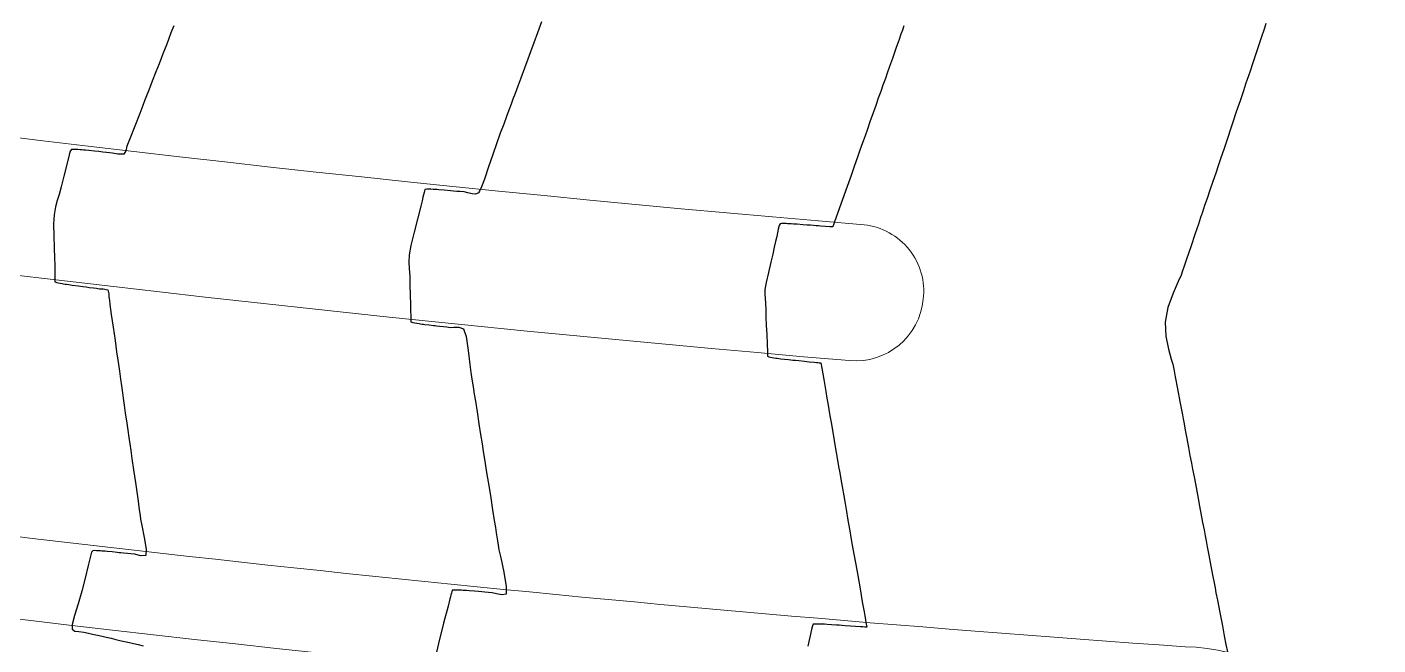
# Model space of a CAD drawing. Header units: millimetres. Extents: x 340454 to 342791, y 6993867 to 6995092.
# Drawn here: x 341395.31 to 341444.81, y 6994411.75 to 6994434.38 of the extents above; entities that cross this region are included whole.
import ezdxf

# ---------------------------------------------------------------- set-up
doc = ezdxf.new("R2010")
doc.units = ezdxf.units.MM
doc.header["$LTSCALE"] = 10
for name, color, linetype in [('T-HM-CURVA_INTERMEDIARIA', 45, 'Continuous'), ('T-HM-CURVA_MESTRA', 20, 'Continuous'), ('URB-Calçadas', 2, 'Continuous'), ('URB-Quadras', 3, 'Continuous')]:
    doc.layers.add(name, color=color, linetype=linetype)

msp = doc.modelspace()

# ---------------------------------------------------------------- linework, layer by layer
at = {"layer": 'T-HM-CURVA_INTERMEDIARIA', "color": 45, "linetype": 'Continuous', "lineweight": -3, "flags": 128}
for points, elevation in [([(341400.688, 6994434.423), (341400.589, 6994434.166), (341400.495, 6994433.924), (341400.407, 6994433.695), (341400.315, 6994433.457), (341400.242, 6994433.268), (341400.15, 6994433.03), (341400.039, 6994432.744), (341399.901, 6994432.392), (341399.773, 6994432.065), (341399.692, 6994431.856), (341399.623, 6994431.677), (341399.554, 6994431.499), (341399.444, 6994431.218), (341399.26, 6994430.746), (341399.078, 6994430.279), (341398.975, 6994430.017), (341398.933, 6994429.843), (341398.86, 6994429.721), (341398.642, 6994429.719), (341398.443, 6994429.764), (341398.332, 6994429.775), (341398.222, 6994429.787), (341398.097, 6994429.8), (341397.947, 6994429.815), (341397.782, 6994429.832), (341397.576, 6994429.854), (341397.461, 6994429.865), (341397.387, 6994429.873), (341397.327, 6994429.879), (341397.264, 6994429.884), (341397.176, 6994429.89), (341397.077, 6994429.895), (341397, 6994429.896), (341396.947, 6994429.894), (341396.901, 6994429.838), (341396.864, 6994429.694), (341396.777, 6994429.35), (341396.669, 6994428.922), (341396.569, 6994428.527), (341396.487, 6994428.241), (341396.416, 6994428.02), (341396.356, 6994427.797), (341396.308, 6994427.507), (341396.289, 6994427.164), (341396.291, 6994426.734), (341396.304, 6994426.293), (341396.32, 6994425.914), (341396.328, 6994425.671), (341396.331, 6994425.415), (341396.333, 6994425.2), (341396.334, 6994425.107), (341396.336, 6994425.049), (341396.41, 6994425.024), (341396.461, 6994425.012), (341396.525, 6994424.999), (341396.598, 6994424.985), (341396.654, 6994424.976), (341396.708, 6994424.967), (341396.762, 6994424.959), (341396.846, 6994424.947), (341396.968, 6994424.931), (341397.197, 6994424.9), (341397.361, 6994424.878), (341397.479, 6994424.862), (341397.597, 6994424.846), (341397.75, 6994424.826), (341397.858, 6994424.811), (341397.912, 6994424.804), (341397.966, 6994424.797), (341398.107, 6994424.795), (341398.275, 6994424.756), (341398.313, 6994424.606), (341398.312, 6994424.494), (341398.32, 6994424.441), (341398.331, 6994424.362), (341398.352, 6994424.216), (341398.402, 6994423.857), (341398.469, 6994423.383), (341398.539, 6994422.893), (341398.596, 6994422.486), (341398.65, 6994422.101), (341398.697, 6994421.772), (341398.737, 6994421.488), (341398.772, 6994421.238), (341398.809, 6994420.985), (341398.838, 6994420.784), (341398.875, 6994420.531), (341398.916, 6994420.243), (341398.955, 6994419.961), (341399.005, 6994419.61), (341399.044, 6994419.341), (341399.077, 6994419.112), (341399.112, 6994418.874), (341399.155, 6994418.576), (341399.215, 6994418.164), (341399.284, 6994417.693), (341399.344, 6994417.274), (341399.381, 6994417.021), (341399.414, 6994416.79), (341399.438, 6994416.621), (341399.457, 6994416.488), (341399.476, 6994416.355), (341399.524, 6994416.119), (341399.608, 6994415.687), (341399.675, 6994415.258), (341399.67, 6994415.03), (341399.472, 6994415.016), (341399.26, 6994415.071), (341399.117, 6994415.085), (341398.992, 6994415.098), (341398.855, 6994415.111), (341398.755, 6994415.121), (341398.686, 6994415.128), (341398.617, 6994415.135), (341398.434, 6994415.154), (341398.251, 6994415.172), (341398.177, 6994415.179), (341398.111, 6994415.185), (341398.059, 6994415.19), (341398.009, 6994415.194), (341397.917, 6994415.199), (341397.855, 6994415.202), (341397.777, 6994415.203), (341397.727, 6994415.201), (341397.68, 6994415.145), (341397.644, 6994415.006), (341397.557, 6994414.661), (341397.44, 6994414.2), (341397.318, 6994413.717), (341397.186, 6994413.255), (341397.055, 6994412.833), (341396.966, 6994412.504), (341396.963, 6994412.324), (341397.065, 6994412.255), (341397.214, 6994412.243), (341397.396, 6994412.223), (341397.561, 6994412.185), (341397.709, 6994412.15), (341397.894, 6994412.107), (341398.073, 6994412.066), (341398.215, 6994412.033), (341398.393, 6994411.992), (341398.571, 6994411.95), (341398.713, 6994411.918), (341398.892, 6994411.876), (341399.07, 6994411.835), (341399.212, 6994411.803), (341399.391, 6994411.761), (341399.569, 6994411.72)], 698), ([(341414.167, 6994434.571), (341414.016, 6994434.162), (341413.883, 6994433.8), (341413.759, 6994433.466), (341413.66, 6994433.201), (341413.537, 6994432.87), (341413.404, 6994432.511), (341413.296, 6994432.219), (341413.197, 6994431.95), (341413.116, 6994431.731), (341413.052, 6994431.557), (341412.971, 6994431.338), (341412.885, 6994431.107), (341412.779, 6994430.823), (341412.654, 6994430.487), (341412.51, 6994430.1), (341412.375, 6994429.711), (341412.228, 6994429.255), (341412.08, 6994428.813), (341411.97, 6994428.523), (341411.897, 6994428.371), (341411.855, 6994428.31), (341411.836, 6994428.293), (341411.804, 6994428.277), (341411.734, 6994428.26), (341411.619, 6994428.265), (341411.469, 6994428.301), (341411.328, 6994428.338), (341411.181, 6994428.351), (341411.057, 6994428.361), (341410.944, 6994428.371), (341410.831, 6994428.381), (341410.596, 6994428.402), (341410.407, 6994428.419), (341410.334, 6994428.425), (341410.268, 6994428.429), (341410.2, 6994428.434), (341410.109, 6994428.439), (341410.031, 6994428.441), (341409.967, 6994428.44), (341409.894, 6994428.433), (341409.875, 6994428.376), (341409.861, 6994428.315), (341409.843, 6994428.239), (341409.82, 6994428.144), (341409.79, 6994428.019), (341409.739, 6994427.821), (341409.627, 6994427.393), (341409.495, 6994426.866), (341409.379, 6994426.372), (341409.318, 6994426.041), (341409.305, 6994425.764), (341409.32, 6994425.541), (341409.337, 6994425.261), (341409.345, 6994424.942), (341409.355, 6994424.565), (341409.364, 6994424.224), (341409.37, 6994424.008), (341409.376, 6994423.765), (341409.379, 6994423.642), (341409.382, 6994423.585), (341409.445, 6994423.563), (341409.519, 6994423.546), (341409.596, 6994423.532), (341409.687, 6994423.517), (341409.736, 6994423.51), (341409.787, 6994423.503), (341409.84, 6994423.496), (341409.894, 6994423.489), (341410.051, 6994423.471), (341410.209, 6994423.452), (341410.264, 6994423.445), (341410.319, 6994423.439), (341410.426, 6994423.426), (341410.578, 6994423.408), (341410.697, 6994423.394), (341410.816, 6994423.38), (341410.95, 6994423.387), (341411.141, 6994423.388), (341411.308, 6994423.321), (341411.4, 6994423.041), (341411.48, 6994422.533), (341411.54, 6994422.021), (341411.573, 6994421.732), (341411.599, 6994421.572), (341411.624, 6994421.413), (341411.646, 6994421.275), (341411.671, 6994421.122), (341411.7, 6994420.933), (341411.741, 6994420.675), (341411.803, 6994420.281), (341411.871, 6994419.845), (341411.931, 6994419.462), (341411.986, 6994419.111), (341412.03, 6994418.833), (341412.085, 6994418.484), (341412.141, 6994418.136), (341412.185, 6994417.859), (341412.241, 6994417.512), (341412.302, 6994417.132), (341412.371, 6994416.701), (341412.434, 6994416.31), (341412.475, 6994416.05), (341412.506, 6994415.859), (341412.53, 6994415.703), (341412.553, 6994415.561), (341412.578, 6994415.398), (341412.604, 6994415.235), (341412.668, 6994414.936), (341412.779, 6994414.41), (341412.868, 6994413.891), (341412.866, 6994413.615), (341412.715, 6994413.58), (341412.515, 6994413.621), (341412.362, 6994413.658), (341412.219, 6994413.67), (341412.093, 6994413.681), (341411.975, 6994413.691), (341411.857, 6994413.701), (341411.71, 6994413.714), (341411.514, 6994413.731), (341411.414, 6994413.739), (341411.352, 6994413.744), (341411.291, 6994413.748), (341411.228, 6994413.753), (341411.148, 6994413.757), (341411.066, 6994413.76), (341411.01, 6994413.76), (341410.956, 6994413.759), (341410.891, 6994413.752), (341410.873, 6994413.696), (341410.861, 6994413.644), (341410.846, 6994413.583), (341410.83, 6994413.513), (341410.811, 6994413.433), (341410.739, 6994413.164), (341410.576, 6994412.544), (341410.388, 6994411.803), (341410.263, 6994411.276)], 699), ([(341440.706, 6994434.51), (341440.649, 6994434.34), (341440.518, 6994433.948), (341440.357, 6994433.467), (341440.211, 6994433.03), (341440.123, 6994432.768), (341440.065, 6994432.596), (341440.018, 6994432.458), (341439.96, 6994432.285), (341439.878, 6994432.041), (341439.756, 6994431.679), (341439.62, 6994431.273), (341439.495, 6994430.898), (341439.397, 6994430.607), (341439.318, 6994430.372), (341439.244, 6994430.149), (341439.157, 6994429.892), (341439.053, 6994429.583), (341438.969, 6994429.338), (341438.864, 6994429.029), (341438.76, 6994428.724), (341438.651, 6994428.403), (341438.548, 6994428.098), (341438.46, 6994427.839), (341438.378, 6994427.596), (341438.313, 6994427.403), (341438.231, 6994427.16), (341438.113, 6994426.812), (341437.949, 6994426.329), (341437.794, 6994425.876), (341437.706, 6994425.616), (341437.651, 6994425.454), (341437.597, 6994425.291), (341437.491, 6994425.056), (341437.304, 6994424.63), (341437.116, 6994424.105), (341437.011, 6994423.574), (341437.033, 6994423.062), (341437.13, 6994422.583), (341437.238, 6994422.215), (341437.296, 6994422.035), (341437.319, 6994421.912), (341437.342, 6994421.79), (341437.384, 6994421.564), (341437.465, 6994421.13), (341437.551, 6994420.668), (341437.608, 6994420.361), (341437.643, 6994420.177), (341437.67, 6994420.032), (341437.705, 6994419.849), (341437.748, 6994419.62), (341437.805, 6994419.312), (341437.866, 6994418.982), (341437.922, 6994418.686), (341437.974, 6994418.408), (341438.017, 6994418.187), (341438.07, 6994417.908), (341438.119, 6994417.649), (341438.169, 6994417.387), (341438.22, 6994417.118), (341438.274, 6994416.836), (341438.337, 6994416.502), (341438.387, 6994416.232), (341438.437, 6994415.968), (341438.479, 6994415.742), (341438.512, 6994415.563), (341438.555, 6994415.338), (341438.612, 6994415.038), (341438.689, 6994414.638), (341438.761, 6994414.261), (341438.806, 6994414.028), (341438.84, 6994413.846), (341438.874, 6994413.664), (341438.926, 6994413.394), (341439.014, 6994412.933), (341439.109, 6994412.444), (341439.177, 6994412.087), (341439.241, 6994411.767), (341439.296, 6994411.498)], 701)]:
    msp.add_lwpolyline(points, dxfattribs=dict(at, elevation=elevation))
at = {"layer": 'T-HM-CURVA_MESTRA', "color": 20, "linetype": 'Continuous', "lineweight": -3, "elevation": 700, "flags": 128}
msp.add_lwpolyline([(341427.439, 6994434.418), (341427.385, 6994434.268), (341427.332, 6994434.117), (341427.263, 6994433.92), (341427.147, 6994433.59), (341427.02, 6994433.228), (341426.916, 6994432.933), (341426.83, 6994432.69), (341426.762, 6994432.497), (341426.675, 6994432.254), (341426.592, 6994432.02), (341426.503, 6994431.771), (341426.41, 6994431.508), (341426.313, 6994431.234), (341426.197, 6994430.906), (341426.103, 6994430.639), (341426.017, 6994430.394), (341425.947, 6994430.194), (341425.891, 6994430.036), (341425.82, 6994429.836), (341425.74, 6994429.609), (341425.633, 6994429.309), (341425.504, 6994428.947), (341425.357, 6994428.535), (341425.189, 6994428.061), (341425.021, 6994427.583), (341424.889, 6994427.211), (341424.832, 6994427.059), (341424.782, 6994427.06), (341424.729, 6994427.067), (341424.564, 6994427.079), (341424.386, 6994427.092), (341424.309, 6994427.097), (341424.232, 6994427.103), (341424.135, 6994427.11), (341424.017, 6994427.118), (341423.893, 6994427.127), (341423.734, 6994427.139), (341423.532, 6994427.154), (341423.402, 6994427.163), (341423.31, 6994427.17), (341423.237, 6994427.174), (341423.182, 6994427.176), (341423.124, 6994427.178), (341423.025, 6994427.18), (341422.961, 6994427.178), (341422.904, 6994427.173), (341422.87, 6994427.113), (341422.84, 6994426.976), (341422.781, 6994426.71), (341422.74, 6994426.527), (341422.694, 6994426.32), (341422.637, 6994426.064), (341422.567, 6994425.773), (341422.475, 6994425.393), (341422.392, 6994425.026), (341422.347, 6994424.77), (341422.342, 6994424.589), (341422.354, 6994424.444), (341422.368, 6994424.261), (341422.377, 6994424.03), (341422.388, 6994423.767), (341422.401, 6994423.445), (341422.414, 6994423.124), (341422.429, 6994422.773), (341422.44, 6994422.49), (341422.445, 6994422.372), (341422.443, 6994422.32), (341422.495, 6994422.298), (341422.556, 6994422.284), (341422.615, 6994422.273), (341422.68, 6994422.263), (341422.745, 6994422.253), (341422.797, 6994422.246), (341422.855, 6994422.239), (341422.933, 6994422.23), (341423.07, 6994422.216), (341423.209, 6994422.201), (341423.296, 6994422.192), (341423.372, 6994422.184), (341423.473, 6994422.174), (341423.598, 6994422.161), (341423.794, 6994422.14), (341423.97, 6994422.122), (341424.152, 6994422.103), (341424.238, 6994422.095), (341424.293, 6994422.089), (341424.343, 6994422.086), (341424.396, 6994422.078), (341424.432, 6994421.887), (341424.503, 6994421.466), (341424.576, 6994421.03), (341424.616, 6994420.792), (341424.639, 6994420.663), (341424.661, 6994420.534), (341424.69, 6994420.37), (341424.729, 6994420.145), (341424.772, 6994419.894), (341424.845, 6994419.474), (341424.926, 6994419.001), (341424.997, 6994418.588), (341425.049, 6994418.289), (341425.09, 6994418.049), (341425.129, 6994417.82), (341425.176, 6994417.552), (341425.236, 6994417.207), (341425.285, 6994416.928), (341425.336, 6994416.642), (341425.38, 6994416.388), (341425.414, 6994416.186), (341425.458, 6994415.932), (341425.502, 6994415.683), (341425.552, 6994415.402), (341425.609, 6994415.077), (341425.676, 6994414.697), (341425.748, 6994414.291), (341425.834, 6994413.8), (341425.918, 6994413.324), (341425.982, 6994412.963), (341426.007, 6994412.818), (341426.019, 6994412.751), (341426.051, 6994412.574), (341426.081, 6994412.398), (341426.013, 6994412.403), (341425.941, 6994412.408), (341425.85, 6994412.415), (341425.662, 6994412.428), (341425.484, 6994412.44), (341425.291, 6994412.454), (341425.165, 6994412.462), (341425.072, 6994412.469), (341424.978, 6994412.476), (341424.79, 6994412.489), (341424.627, 6994412.501), (341424.531, 6994412.507), (341424.472, 6994412.51), (341424.416, 6994412.513), (341424.324, 6994412.516), (341424.244, 6994412.516), (341424.179, 6994412.515), (341424.122, 6994412.509), (341424.087, 6994412.449), (341424.056, 6994412.31), (341423.996, 6994412.039), (341423.959, 6994411.87), (341423.922, 6994411.703)], dxfattribs=at)
at = {"layer": 'URB-Calçadas', "lineweight": 0}
msp.add_lwpolyline([(341318.269, 6994438.025, 0.031219), (341425.453, 6994422.161, 0.41065), (341428.152, 6994424.411, 0.417747), (341425.982, 6994427.134, -0.031148), (341319.653, 6994442.842, -0.062611), (341250.929, 6994478.284), (341196.268, 6994512.88, 1), (341193.594, 6994508.655), (341248.177, 6994474.108, 0.062822)], format="xyb", close=True, dxfattribs=at)
msp.add_lwpolyline([(341441.654, 6994371.995), (341444.66, 6994402.979, 0.46787), (341437.751, 6994411.684, -0.035154), (341315.643, 6994428.871, -0.063206), (341242.951, 6994466.174), (341178.172, 6994507.173, 0.461785), (341170.805, 6994503.841), (341170.805, 6994503.841, -0.013468), (341146.66, 6994409.011), (341128.051, 6994349.417)], format="xyb", dxfattribs=at)
at = {"layer": 'URB-Quadras', "color": 252, "lineweight": 0}
msp.add_lwpolyline([(341439.213, 6994372.721), (341442.172, 6994403.22, 0.422187), (341437.542, 6994408.691, -0.027429), (341341.7, 6994420.675), (341368.688, 6994387.546), (341389.608, 6994384.958), (341404.339, 6994381.804), (341418.893, 6994377.156), (341439.213, 6994372.721), (341442.172, 6994403.22)], format="xyb", dxfattribs=at)

doc.saveas('drawing.dxf')
